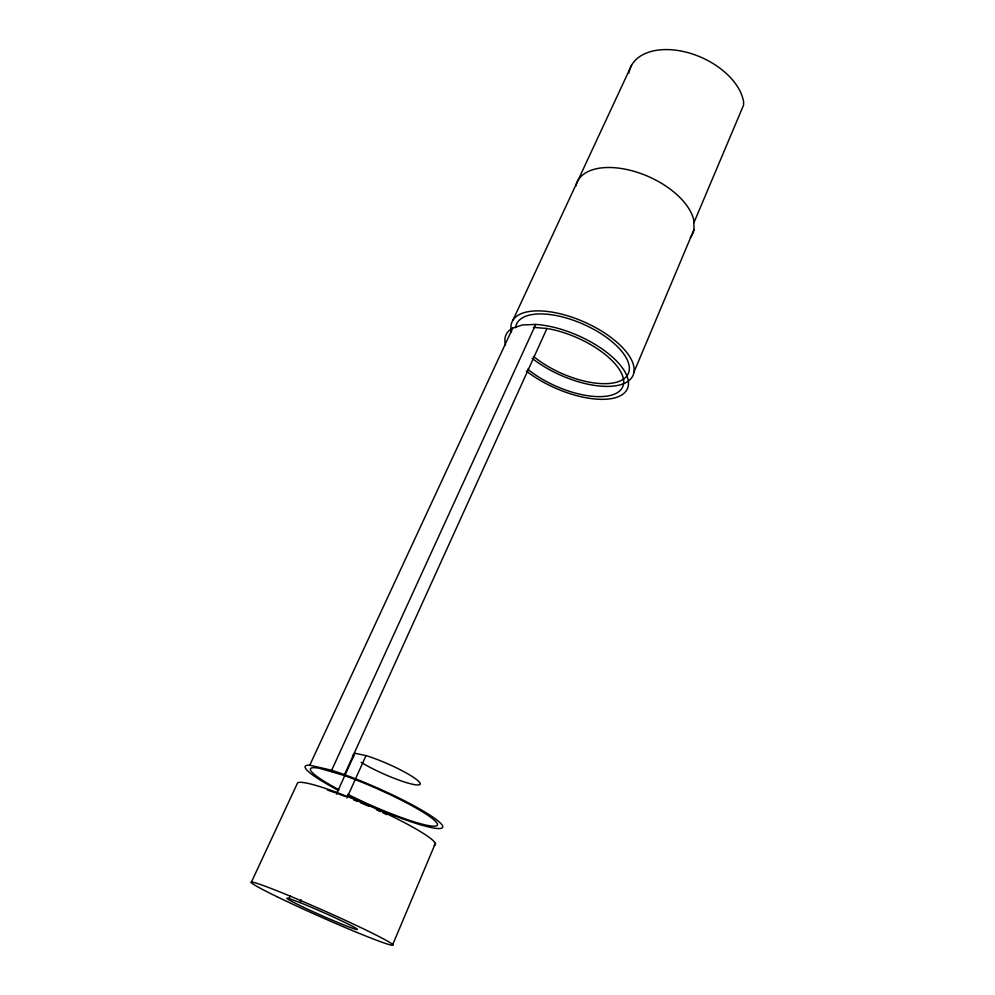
<?xml version="1.0" encoding="UTF-8"?>
<svg xmlns="http://www.w3.org/2000/svg" width="995" height="995" viewBox="0 0 995 995"><rect width="100%" height="100%" fill="white"/><g stroke="black" fill="none" stroke-linecap="round" stroke-linejoin="round"><path stroke-width="1.49" d="M693.813 222.942L743.551 105.171L743.613 101.801A60.944 37.748 23.9 0 0 685.791 52.076A60.944 37.748 23.9 0 0 628.79 73.282M392.739 944.553L435.362 843.424M633.977 372.043L694.037 229.497L693.714 219.833A63.282 34.079 23.9 0 0 633.914 171.289A63.282 34.079 23.9 0 0 575.856 185.965M290.316 895.724L289.035 898.547L299.843 902.515L301.124 899.691M346.919 797.978L365.998 755.603A37.126 5.435 23.9 0 1 412.838 776.908A37.126 5.435 23.9 0 1 408.298 783.164A37.126 5.435 23.9 0 1 361.135 762.294M338.735 789.657A69.439 8.818 23.9 0 1 319.47 768.289L344.121 775.478L546.951 328.499A61.317 26.417 23.9 0 1 616.502 365.563A61.317 26.417 23.9 0 1 601.764 396.595A61.317 26.417 23.9 0 1 527.636 369.157M336.372 794.172L354.929 753.265L365.998 755.603M535.733 324.445L522.624 324.93L512.748 328.039L309.768 765.192L331.658 770.254L535.733 324.445A66.391 28.606 23.9 0 1 616.403 360.874A66.391 28.606 23.9 0 1 608.704 398.995A66.391 28.606 23.9 0 1 526.318 371.048M251.387 882.155L297.555 782.953A75.533 8.681 23.9 0 1 376.695 809.059A75.533 8.681 23.9 0 1 434.143 845.364M512.848 320.365L631.564 65.284M533.37 327.343L546.951 328.499M327.392 790.055A69.762 8.022 23.9 0 1 334.631 792.555M336.136 793.09A69.762 8.022 23.9 0 1 345.427 796.585M353.71 799.893A69.762 8.022 23.9 0 1 357.678 801.535M360.364 802.654A69.762 8.022 23.9 0 1 368.436 806.149M376.433 809.743A69.762 8.022 23.9 0 1 380.413 811.584M383.038 812.815A69.762 8.022 23.9 0 1 386.868 814.644M344.121 775.478A69.439 8.818 23.9 0 1 437.439 824.233A69.439 8.818 23.9 0 1 347.752 794.333M331.658 770.254A75.197 9.54 23.9 0 1 442.091 825.029A75.197 9.54 23.9 0 1 348.362 795.428M338.661 790.478A75.197 9.54 23.9 0 1 309.768 765.192M505.535 344.979A66.391 28.606 23.9 0 1 512.748 328.039M515.646 327.741A61.081 26.877 23.9 0 1 588.555 326.658A61.081 26.877 23.9 0 1 621.8 380.152A61.081 26.877 23.9 0 1 533.444 356.372M511.542 332.031A66.13 29.104 23.9 0 1 581.416 320.776A66.13 29.104 23.9 0 1 628.517 380.948A66.13 29.104 23.9 0 1 532.101 358.299M299.843 902.515A38.581 1.741 23.9 0 1 355.402 927.925A38.581 1.741 23.9 0 1 321.671 915.549A38.581 1.741 23.9 0 1 289.035 898.547M353.66 756.772A37.126 5.435 23.9 0 1 352.441 755.242M694.037 229.497A63.282 34.079 23.9 0 1 690.294 237.569M276.859 896.644A77.548 3.507 23.9 0 0 392.042 945.25A77.548 3.507 23.9 0 0 297.493 899.206A77.548 3.507 23.9 0 0 276.859 896.644"/></g></svg>
